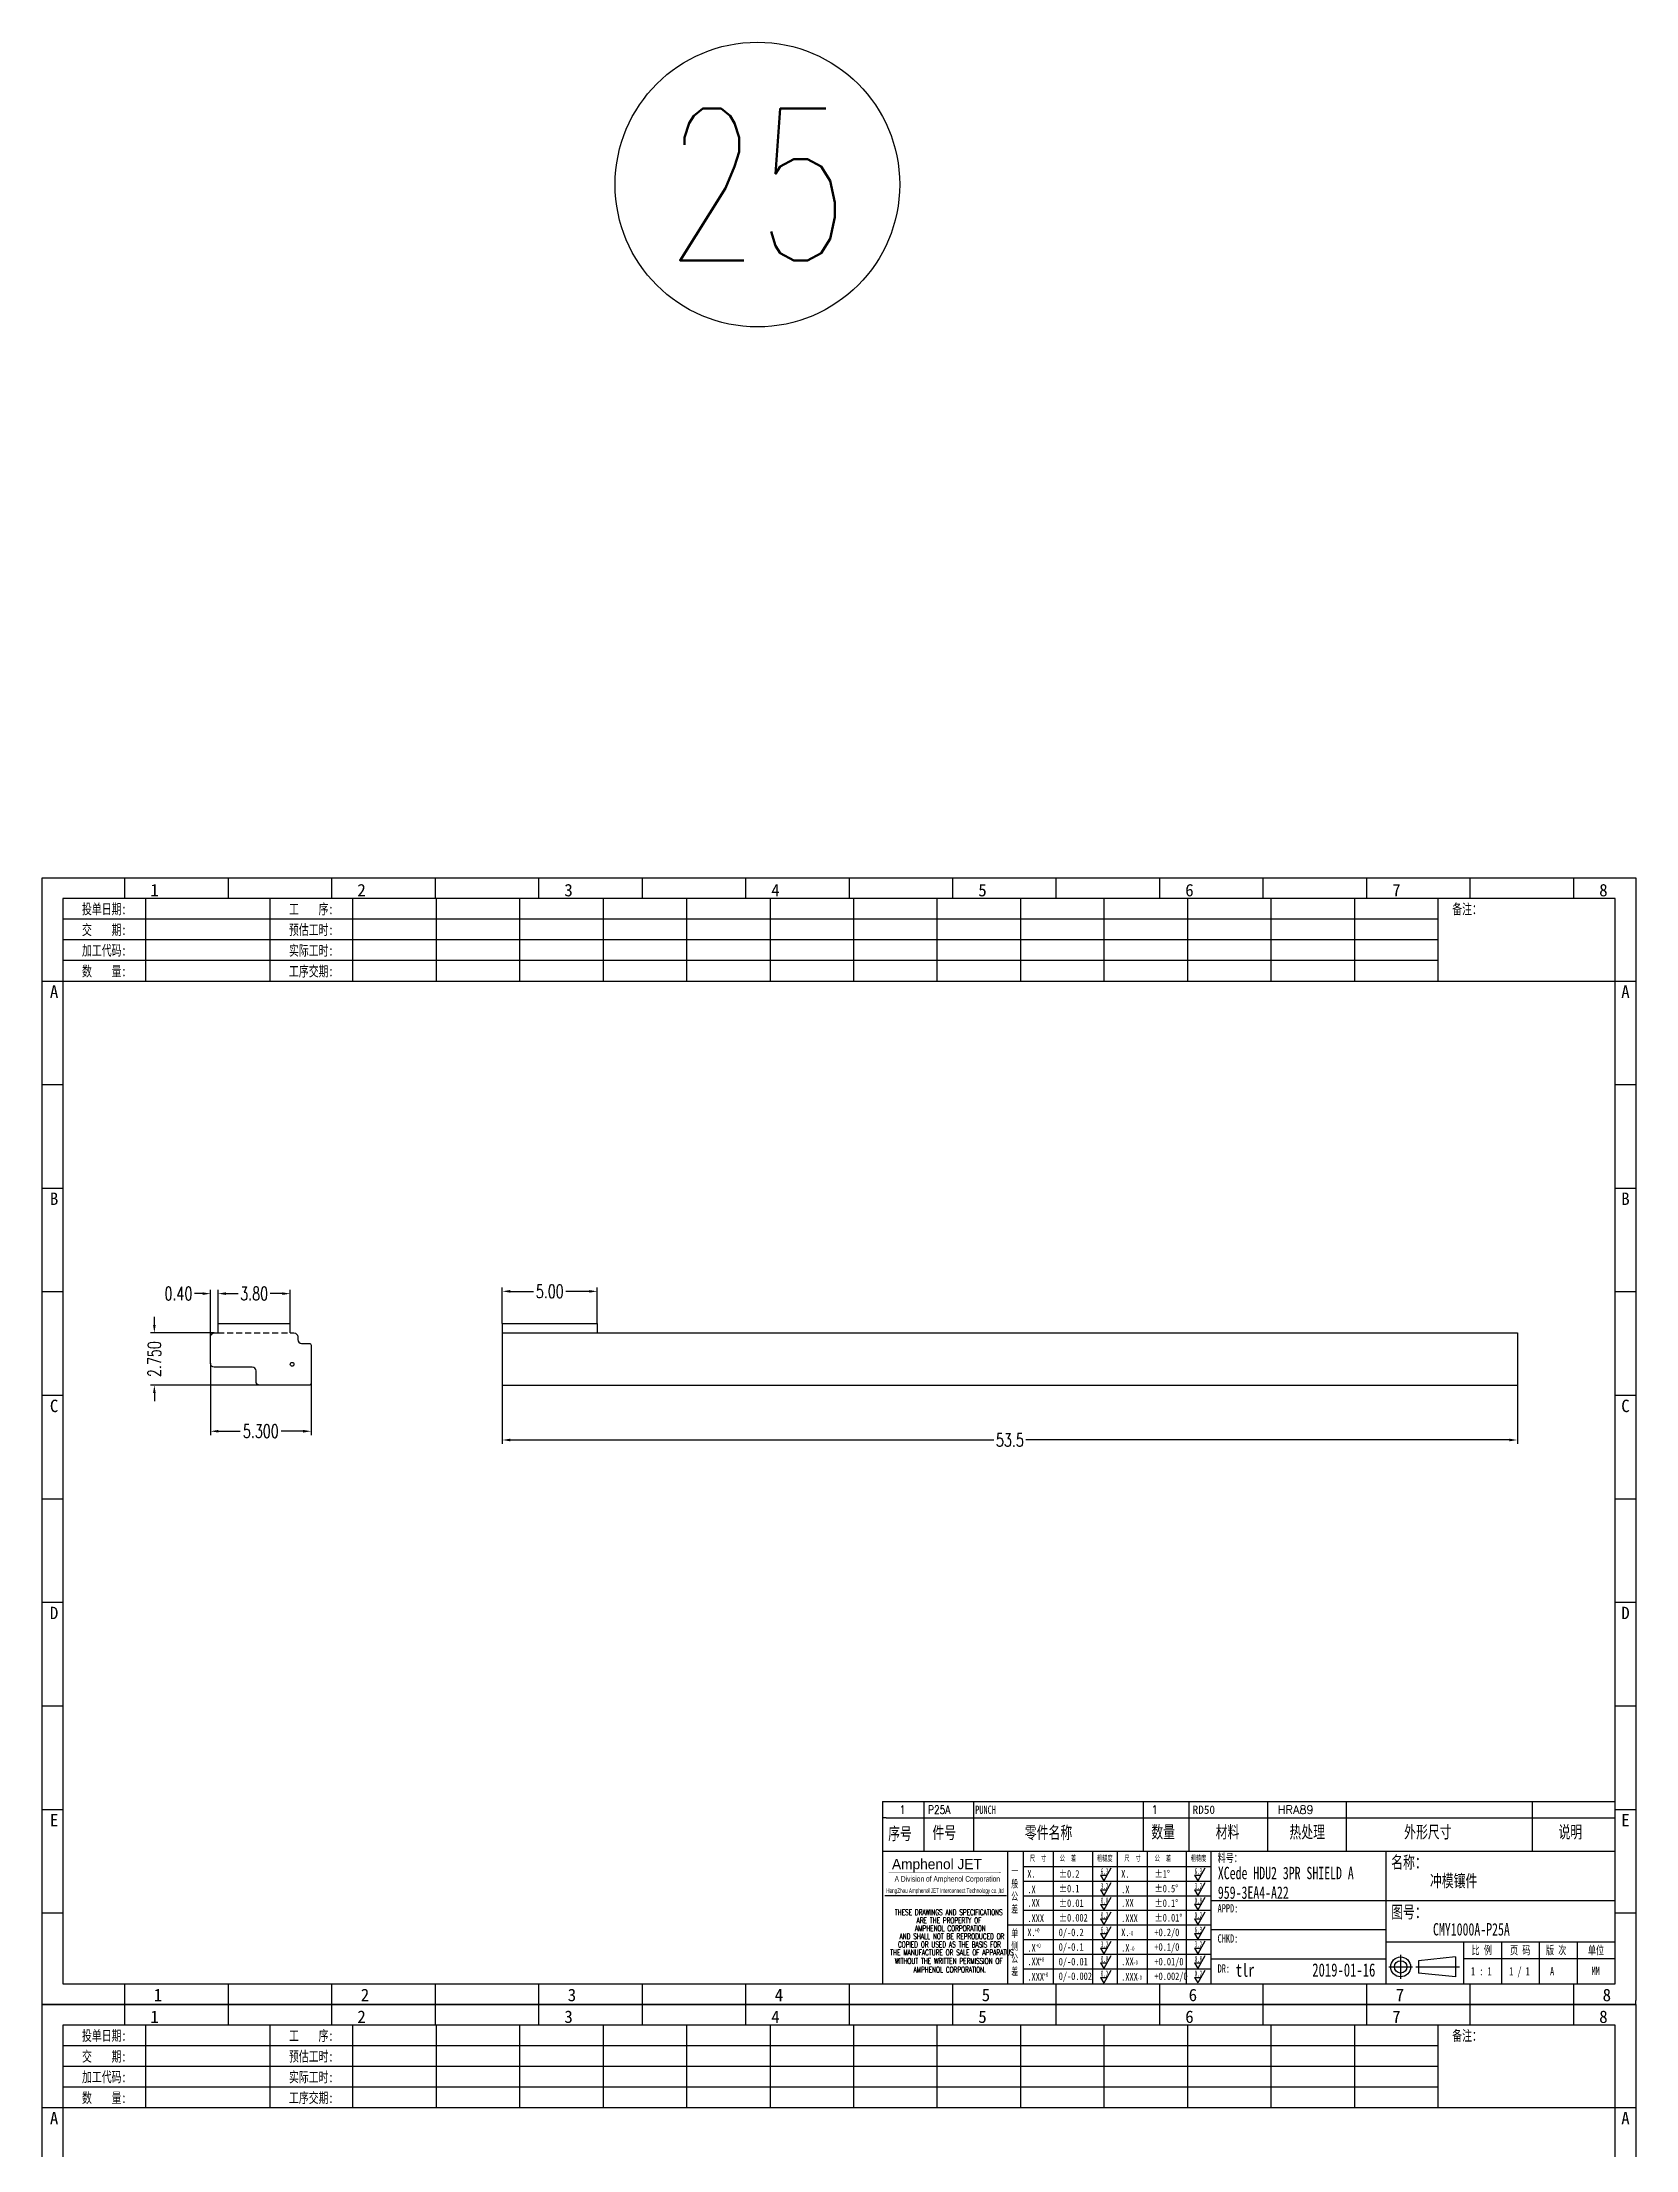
# Model space of a CAD drawing. Header units: millimetres. Extents: x -2852 to 5627, y -2271 to 1849.
# Drawn here: x -2222.9 to -2138.9, y 102.8 to 213.8 of the extents above; entities that cross this region are included whole.
import ezdxf
from ezdxf.enums import TextEntityAlignment as Align

# ---------------------------------------------------------------- set-up
doc = ezdxf.new("R2010")
doc.units = ezdxf.units.MM
doc.header["$PDSIZE"] = 3
doc.linetypes.add('DASHED2', pattern=[9.525, 6.35, -3.175])
for name, color, linetype in [('1', 7, 'Continuous'), ('11', 4, 'DASHED2'), ('41', 1, 'Continuous'), ('66', 1, 'Continuous'), ('PUNCH', 1, 'Continuous')]:
    doc.layers.add(name, color=color, linetype=linetype)
doc.styles.add('CH', font='仿宋_GB2312_0.ttf')
doc.styles.add('jet01', font='simplex.shx', dxfattribs={"width": 0.7, "bigfont": 'hztxt.shx'})
doc.styles.add('jet02', font='simplex.shx', dxfattribs={"width": 0.7})
doc.styles.add('SIMPLEX', font='SIMPLEX')
doc.styles.get("Standard").update_dxf_attribs({"font": '仿宋_GB2312_0.ttf', "width": 0.7})
doc.styles.add('TEXTSTYLE_1', font='TRIUMB.TTF')
doc.styles.add('TEXTSTYLE_2', font='TRIUM.TTF')
doc.styles.add('tk', font='', dxfattribs={"width": 0.7})
doc.styles.add('tk 2', font='仿宋_GB2312_0.ttf', dxfattribs={"width": 0.65})
doc.styles.add('tk 4', font='simplex.shx', dxfattribs={"width": 0.65, "bigfont": 'bigfont.shx'})
doc.styles.get('tk').set_extended_font_data('NSimSun')
doc.dimstyles.new('jet02', dxfattribs={"dimtxt": 3.5, "dimasz": 2.1, "dimexe": 1, "dimexo": 0, "dimgap": 0.5, "dimtad": 0, "dimtoh": 1, "dimdec": 3, "dimzin": 9, "dimdsep": 46, "dimtxsty": 'jet02', "dimcen": 0, "dimclrt": 256, "dimazin": 2, "dimtfac": 1, "dimtdec": 3, "dimtofl": 0, "dimtmove": 0, "dimatfit": 1, "dimfxl": 0, "dimarcsym": 0})

# ---------------------------------------------------------------- blocks, each defined once
blk = doc.blocks.new('A3-N')
at = {"layer": '1', "color": 1}
for p, q in [((0, 0), (0, 296.73)), ((0, 296.73), (420, 296.73)), ((21.82, 291.27), (21.82, 296.73)), ((49.09, 291.27), (49.09, 296.73)), ((76.36, 291.27), (76.36, 296.73)), ((103.64, 291.27), (103.64, 296.73)), ((103.64, 291.27), (103.64, 296.73)), ((103.64, 291.27), (103.64, 296.73)), ((130.91, 291.27), (130.91, 296.73)), ((158.18, 291.27), (158.18, 296.73)), ((185.45, 291.27), (185.45, 296.73)), ((212.73, 291.27), (212.73, 296.73)), ((240, 291.27), (240, 296.73)), ((267.27, 291.27), (267.27, 296.73)), ((294.55, 291.27), (294.55, 296.73)), ((321.82, 291.27), (321.82, 296.73)), ((349.09, 291.27), (349.09, 296.73)), ((376.36, 291.27), (376.36, 296.73)), ((403.64, 291.27), (403.64, 296.73)), ((420, 296.73), (420, 1)), ((5.45, 269.45), (0, 269.45)), ((420, 269.45), (414.55, 269.45)), ((5.45, 242.18), (0, 242.18)), ((420, 242.18), (414.55, 242.18)), ((5.45, 214.91), (0, 214.91)), ((420, 214.91), (414.55, 214.91)), ((5.45, 187.64), (0, 187.64)), ((420, 187.64), (414.55, 187.64)), ((5.45, 160.36), (0, 160.36)), ((420, 160.36), (414.55, 160.36)), ((5.45, 133.09), (0, 133.09)), ((420, 133.09), (414.55, 133.09)), ((5.45, 105.82), (0, 105.82)), ((420, 105.82), (414.55, 105.82)), ((5.45, 78.55), (0, 78.55)), ((420, 78.55), (414.55, 78.55)), ((5.45, 51.27), (0, 51.27)), ((420, 51.27), (414.55, 51.27)), ((222.45, 49.09), (221.45, 49.09)), ((221.45, 49.09), (221.45, 40.36)), ((222.45, 49.09), (414.55, 49.09)), ((232.36, 49.09), (232.36, 40.36)), ((245.45, 49.09), (245.45, 40.36)), ((290.18, 49.09), (290.18, 40.36)), ((302.18, 49.09), (302.18, 40.36)), ((322.91, 49.09), (322.91, 40.36)), ((343.64, 49.09), (343.64, 40.36)), ((392.73, 40.36), (392.73, 49.09)), ((258.55, 40.36), (258.55, 5.44)), ((266.45, 40.36), (266.45, 5.44)), ((276.78, 40.36), (276.78, 5.45)), ((291.18, 40.36), (291.18, 5.45)), ((301.51, 40.37), (301.51, 5.46)), ((308.01, 40.36), (308.01, 5.45)), ((354.09, 40.36), (354.09, 5.45)), ((308.01, 32.39), (258.55, 32.39)), ((308.01, 28.54), (258.55, 28.54)), ((5.45, 24), (0, 24)), ((308.01, 24.69), (258.55, 24.69)), ((414.55, 27.27), (308.01, 27.27)), ((420, 24), (414.55, 24)), ((308.01, 16.99), (258.55, 16.99)), ((354.09, 19.63), (308.01, 19.63)), ((308.01, 13.14), (258.55, 13.14)), ((308.01, 11.99), (354.09, 11.99)), ((414.55, 16.36), (354.09, 16.36)), ((372.51, 12.49), (362.69, 11.5)), ((362.69, 11.5), (362.69, 8.23)), ((372.51, 12.49), (372.51, 7.25)), ((374.55, 16.36), (374.55, 5.45)), ((414.55, 12), (374.55, 12)), ((384.55, 16.36), (384.55, 5.45)), ((394.55, 16.36), (394.55, 5.45)), ((404.55, 16.36), (404.55, 5.45)), ((308.01, 9.29), (258.55, 9.29)), ((372.51, 7.25), (362.69, 8.23)), ((1, 0), (0, 0)), ((420, 0), (1, 0)), ((21.82, 0), (21.82, 5.45)), ((49.09, 0), (49.09, 5.45)), ((76.36, 0), (76.36, 5.45)), ((103.64, 0), (103.64, 5.45)), ((130.91, 0), (130.91, 5.45)), ((158.18, 0), (158.18, 5.45)), ((185.45, 0), (185.45, 5.45)), ((212.73, 0), (212.73, 5.45)), ((240, 0), (240, 5.45)), ((267.27, 0), (267.27, 5.45)), ((294.55, 0), (294.55, 5.45)), ((321.82, 0), (321.82, 5.45)), ((349.09, 0), (349.09, 5.45)), ((376.36, 0), (376.36, 5.45)), ((403.64, 0), (403.64, 5.45)), ((420, 0), (420, 1))]:
    blk.add_line(p, q, dxfattribs=at)
at = {"layer": '1'}
for p, q in [((414.55, 278.18), (414.55, 284.73)), ((221.45, 40.36), (221.45, 5.45)), ((221.45, 40.36), (414.55, 40.36)), ((221.45, 40.36), (414.55, 40.36)), ((254.41, 40.36), (254.41, 5.45)), ((283.28, 40.36), (283.28, 5.45)), ((308.01, 36.24), (258.55, 36.24)), ((222.08, 28.67), (254.12, 28.67)), ((308.01, 20.84), (254.41, 20.84))]:
    blk.add_line(p, q, dxfattribs=at)
at = {"layer": '1', "color": 1, "ltscale": 0.05}
for p, q in [((278.93, 34.04), (279.79, 32.56)), ((278.93, 34.04), (280.65, 34.04)), ((281.68, 35.84), (279.79, 32.56)), ((303.66, 34.05), (304.52, 32.56)), ((303.66, 34.05), (305.38, 34.05)), ((306.41, 35.84), (304.52, 32.56)), ((278.93, 30.19), (279.79, 28.71)), ((278.93, 30.19), (280.65, 30.19)), ((281.68, 31.99), (279.79, 28.71)), ((281.68, 28.14), (279.79, 24.86)), ((303.66, 30.2), (305.38, 30.2)), ((303.66, 30.2), (304.52, 28.71)), ((306.41, 31.99), (304.52, 28.71)), ((306.41, 28.14), (304.52, 24.86)), ((278.93, 26.34), (279.79, 24.86)), ((278.93, 26.34), (280.65, 26.34)), ((278.93, 22.49), (280.65, 22.49)), ((278.93, 22.49), (279.79, 21.01)), ((281.68, 24.29), (279.79, 21.01)), ((303.66, 26.35), (304.52, 24.86)), ((303.66, 26.35), (305.38, 26.35)), ((303.66, 22.5), (305.38, 22.5)), ((303.66, 22.5), (304.52, 21.01)), ((306.41, 24.29), (304.52, 21.01)), ((278.93, 18.66), (279.79, 17.17)), ((278.93, 18.66), (280.65, 18.66)), ((281.68, 20.45), (279.79, 17.17)), ((303.66, 18.66), (304.52, 17.18)), ((303.66, 18.66), (305.38, 18.66)), ((306.41, 20.46), (304.52, 17.18)), ((278.93, 14.81), (280.65, 14.81)), ((278.93, 14.81), (279.79, 13.32)), ((281.68, 16.6), (279.79, 13.32)), ((281.68, 12.75), (279.79, 9.47)), ((303.66, 14.81), (305.38, 14.81)), ((303.66, 14.81), (304.52, 13.33)), ((306.41, 16.61), (304.52, 13.33)), ((306.41, 12.76), (304.52, 9.48)), ((278.93, 10.96), (279.79, 9.47)), ((278.93, 10.96), (280.65, 10.96)), ((278.93, 7.11), (279.79, 5.62)), ((278.93, 7.11), (280.65, 7.11)), ((281.68, 8.9), (279.79, 5.62)), ((303.66, 10.96), (304.52, 9.48)), ((303.66, 10.96), (305.38, 10.96)), ((303.66, 7.11), (305.38, 7.11)), ((303.66, 7.11), (304.52, 5.63)), ((306.41, 8.91), (304.52, 5.63))]:
    blk.add_line(p, q, dxfattribs=at)
at = {"layer": '1', "color": 1, "ltscale": 0.1}
for p, q in [((358.01, 13.02), (358.01, 6.71)), ((354.86, 9.87), (361.17, 9.87)), ((362.03, 9.87), (373.54, 9.87))]:
    blk.add_line(p, q, dxfattribs=at)
at = {"layer": '1'}
blk.add_lwpolyline([(221.45, 5.45), (414.55, 5.45), (414.55, 291.27), (5.45, 291.27), (5.45, 5.45), (414.55, 5.45)], dxfattribs=at)
at = {"layer": '1', "color": 7, "linetype": 'Continuous', "const_width": 0.123}
blk.add_lwpolyline([(223.11, 34.74), (252.6, 34.76)], dxfattribs=at)
at = {"layer": '1', "color": 1}
for radius in [2.62, 1.64]:
    blk.add_circle((358.01, 9.87), radius, dxfattribs=at)
at = {"layer": '41'}
for p, q in [((27.27, 291.27), (27.27, 269.45)), ((60, 291.27), (60, 269.45)), ((81.82, 291.27), (81.82, 269.45)), ((103.82, 291.27), (103.82, 269.45)), ((125.82, 291.27), (125.82, 269.45)), ((147.82, 291.27), (147.82, 269.45)), ((169.82, 291.27), (169.82, 269.45)), ((191.82, 291.27), (191.82, 269.45)), ((213.82, 291.27), (213.82, 269.45)), ((235.82, 291.27), (235.82, 269.45)), ((257.82, 291.27), (257.82, 269.45)), ((279.82, 291.27), (279.82, 269.45)), ((301.82, 291.27), (301.82, 269.45)), ((323.82, 291.27), (323.82, 269.45)), ((345.82, 291.27), (345.82, 269.45)), ((367.82, 291.27), (367.82, 269.45)), ((367.82, 285.82), (5.45, 285.82)), ((367.82, 280.36), (5.45, 280.36)), ((367.82, 274.91), (5.45, 274.91)), ((414.55, 269.45), (5.45, 269.45))]:
    blk.add_line(p, q, dxfattribs=at)
at = {"layer": '1', "color": 1}
for s, p in [('1', (29.64, 295.11)), ('2', (84.18, 295.11)), ('3', (138.73, 295.11)), ('4', (193.27, 295.11)), ('5', (247.82, 295.11)), ('6', (302.36, 295.11)), ('7', (356.91, 295.11)), ('8', (411.45, 295.11)), ('1', (30.53, 4.11)), ('2', (85.08, 4.11)), ('3', (139.62, 4.11)), ('4', (194.17, 4.11)), ('5', (248.72, 4.11)), ('6', (303.26, 4.11)), ('7', (357.81, 4.11)), ('8', (412.35, 4.11))]:
    blk.add_text(s, height=3.27, dxfattribs=at).set_placement(p, align=Align.TOP_CENTER)
at = {"layer": '1', "style": 'tk', "width": 0.7}
for s, p in [('投单日期:', (16.36, 288.55)), ('工    序:', (70.91, 288.55)), ('备注：', (375.51, 288.55)), ('交    期:', (16.36, 283.09)), ('预估工时:', (70.91, 283.09)), ('加工代码:', (16.36, 277.64)), ('实际工时:', (70.91, 277.64)), ('数    量:', (16.36, 272.18)), ('工序交期:', (70.91, 272.18))]:
    blk.add_text(s, height=2.727, dxfattribs=at).set_placement(p, align=Align.MIDDLE)
at = {"layer": '1', "color": 1}
for s, p in [('A', (2.04, 268.36)), ('B', (2.04, 213.82)), ('C', (2.04, 159.27)), ('D', (2.04, 104.73)), ('E', (2.04, 50.18))]:
    blk.add_text(s, height=3.27, dxfattribs=at).set_placement(p, align=Align.TOP_LEFT)
for s, p in [('A', (418.37, 268.36)), ('B', (418.37, 213.82)), ('C', (418.37, 159.27)), ('D', (418.37, 104.73)), ('E', (418.37, 50.18))]:
    blk.add_text(s, height=3.27, dxfattribs=at).set_placement(p, align=Align.TOP_RIGHT)
at = {"layer": '1', "color": 1, "style": 'tk 2', "width": 0.7}
for s, height, p in [('序号', 3.273, (222.96, 43.34)), ('件号', 3.273, (234.62, 43.61)), ('零件名称', 3.273, (258.97, 43.61)), ('数量', 3.273, (292.3, 43.78)), ('材料', 3.273, (309.27, 43.78)), ('热处理', 3.273, (328.71, 43.78)), ('外形尺寸', 3.273, (358.94, 43.78)), ('说明', 3.273, (399.61, 43.78)), ('料号：', 2.182, (309.77, 37.46)), ('名称：', 3.273, (355.52, 35.79)), ('图号：', 3.273, (355.52, 22.7)), ('比 例', 2.182, (376.69, 13.18)), ('页 码', 2.182, (386.85, 13.18)), ('版 次', 2.182, (396.31, 13.18)), ('单位', 2.182, (407.35, 13.18))]:
    blk.add_text(s, height=height, dxfattribs=at).set_placement(p)
at = {"layer": '1', "color": 7, "linetype": 'Continuous', "style": 'TEXTSTYLE_1'}
blk.add_text('Amphenol JET', height=2.7, dxfattribs=at).set_placement((223.96, 35.61))
at = {"layer": '1', "color": 7, "linetype": 'Continuous'}
for s, height, style, width, p in [('A Division of Amphenol Corporation', 1.5, 'TEXTSTYLE_2', 0.7, (224.64, 32.29)), ('HangZhou Amphenol JET Interconnect Technology co.,ltd ', 1.2, 'TEXTSTYLE_2', 0.6, (222.47, 29.36)), ('THESE DRAWINGS AND SPECIFICATIONS', 1.5, 'tk 4', 0.6, (224.73, 23.52)), ('ARE THE PROPERTY OF', 1.5, 'tk 4', 0.6, (230.45, 21.35)), ('AND SHALL NOT BE REPRODUCED OR', 1.5, 'tk 4', 0.6, (225.95, 17.17)), ('AMPHENOL CORPORATION', 1.5, 'tk 4', 0.6, (230.04, 19.27)), ('THE MANUFACTURE OR SALE OF APPARATUS', 1.5, 'tk 4', 0.6, (223.5, 12.92)), ('WITHOUT THE WRITTEN PERMISSION OF', 1.5, 'tk 4', 0.6, (224.73, 10.67)), ('COPIED OR USED AS THE BASIS FOR', 1.5, 'tk 4', 0.6, (225.54, 15.02)), ('AMPHENOL CORPORATION.', 1.5, 'tk 4', 0.6, (229.63, 8.4))]:
    blk.add_text(s, height=height, dxfattribs=dict(at, style=style, width=width)).set_placement(p)
at = {"layer": '1', "color": 1, "style": 'tk 2', "width": 0.7}
for s, p in [('X.', (259.64, 34.37)), ('%%P0.2', (267.9, 34.37)), ('X.', (284.37, 34.37)), ('%%P1%%D', (293.12, 34.37)), ('.X', (259.64, 30.28)), ('%%P0.1', (267.9, 30.52)), ('%%P0.01', (267.9, 26.67)), ('.X', (284.37, 30.28)), ('%%P0.5%%D', (293.12, 30.52)), ('%%P0.1%%D', (293.12, 26.67)), ('.XX', (259.64, 26.71)), ('.XXX', (259.64, 22.68)), ('%%P0.002', (267.9, 22.82)), ('.XX', (284.37, 26.71)), ('.XXX', (284.37, 22.68)), ('%%P0.01%%D', (293.12, 22.82)), ('X.', (259.64, 18.97)), ('0/-0.2', (267.9, 18.97)), ('X.', (284.37, 18.97)), ('+0.2/0', (293.12, 18.97)), ('.X', (259.64, 14.88)), ('.XX', (259.64, 11.31)), ('0/-0.1', (267.9, 15.12)), ('0/-0.01', (267.9, 11.27)), ('.X', (284.37, 14.88)), ('.XX', (284.37, 11.31)), ('+0.1/0', (293.12, 15.12)), ('+0.01/0', (293.12, 11.27)), ('.XXX', (259.64, 7.28)), ('0/-0.002', (267.9, 7.42)), ('.XXX', (284.37, 7.28)), ('+0.002/0', (293.12, 7.42))]:
    blk.add_text(s, height=2, dxfattribs=at).set_placement(p, align=Align.MIDDLE_LEFT)
at = {"layer": '1', "color": 1, "ltscale": 0.05, "style": 'tk 2', "width": 0.5}
for s, p in [('6.3', (279.01, 34.26)), ('6.3', (303.74, 34.27)), ('3.2', (279.01, 30.41)), ('0.8', (279.01, 26.56)), ('3.2', (303.74, 30.42)), ('0.8', (303.74, 26.57)), ('0.2', (279.01, 22.71)), ('0.2', (303.74, 22.72)), ('6.3', (279.01, 18.87)), ('6.3', (303.74, 18.88)), ('3.2', (279.01, 15.02)), ('0.8', (279.01, 11.17)), ('3.2', (303.74, 15.03)), ('0.8', (303.74, 11.18)), ('0.2', (279.01, 7.32)), ('0.2', (303.74, 7.33))]:
    blk.add_text(s, height=1.6, dxfattribs=at).set_placement(p)
at = {"layer": '1', "style": 'tk 2', "width": 0.7}
for s, p in [('APPD:', (309.77, 24.21)), ('CHKD:', (309.77, 16.27)), ('DR:', (309.77, 8.35))]:
    blk.add_text(s, height=2.182, dxfattribs=at).set_placement(p)
at = {"layer": '1', "color": 7, "style": 'tk 2', "width": 0.7}
blk.add_text('MM', height=2.182, dxfattribs=at).set_placement((408.31, 7.75))
at = {"layer": '1', "color": 1, "ltscale": 0.05, "char_height": 1.5, "width": 6.3627, "attachment_point": 1, "style": 'tk 2'}
for s, insert in [('尺  寸', (260.31, 39.25)), ('公  差', (268.17, 39.25)), ('粗糙度', (277.98, 39.25)), ('尺  寸', (285.2, 39.25)), ('公  差', (293.18, 39.25)), ('粗糙度', (302.71, 39.26))]:
    blk.add_mtext(s, dxfattribs=dict(at, insert=insert))
at = {"layer": '1', "ltscale": 0.05, "char_height": 2, "width": 2.5195, "attachment_point": 1, "style": 'tk 2'}
for s, insert in [('一般公差', (255.39, 36.11)), ('单侧公差', (255.39, 19.71))]:
    blk.add_mtext(s, dxfattribs=dict(at, insert=insert))
at = {"layer": '1', "color": 1, "ltscale": 0.05, "char_height": 1.2, "width": 5.1396, "attachment_point": 1, "line_spacing_factor": 0.8, "style": 'tk 2'}
for s, insert in [('+0', (261.58, 20.13)), ('-0', (286.31, 19.33)), ('+0', (261.88, 16.09)), ('+0', (262.79, 12.45)), ('-0', (286.61, 15.29)), ('-0', (287.51, 11.65)), ('+0', (263.87, 8.44)), ('-0', (288.59, 7.64))]:
    blk.add_mtext(s, dxfattribs=dict(at, insert=insert))
at = {"layer": '1', "style": 'tk 2', "width": 0.7}
for tag, p in [('PATR-NO1', (309.84, 32.96)), ('TITLE', (365.74, 30.9)), ('PATR-NO2', (309.84, 27.81)), ('DWG-NO:', (366.54, 18.14))]:
    blk.add_attdef(tag, p, '', height=3.27, dxfattribs=at)
at = {"layer": '1', "color": 1, "style": 'tk 2', "width": 0.7}
for tag, p in [('DRAW', (314.55, 7.27)), ('DATE', (334.72, 7.32))]:
    blk.add_attdef(tag, p, '', height=3.49, dxfattribs=at)
at = {"layer": '1', "style": 'tk 2', "width": 0.7}
for tag, p in [('SCALE', (376.55, 8.73)), ('SHEET', (386.6, 8.72)), ('REV', (397.38, 8.73))]:
    blk.add_attdef(tag, text='', height=2.18, dxfattribs=at).set_placement(p, align=Align.MIDDLE_LEFT)
blk = doc.blocks.new('FB3')
at = {"layer": '1', "color": 1}
for p, q in [((0, 4.36), (193.09, 4.36)), ((0, 4.36), (0, 0)), ((10.91, 4.36), (10.91, 0)), ((24, 4.36), (24, 0)), ((68.73, 4.36), (68.73, 0)), ((80.73, 4.36), (80.73, 0)), ((101.45, 4.36), (101.45, 0)), ((122.18, 4.36), (122.18, 0)), ((171.27, 0), (171.27, 4.36))]:
    blk.add_line(p, q, dxfattribs=at)
at = {"layer": '1'}
for tag, style, p in [('ITEM', 'SIMPLEX', (4.36, 2.18)), ('PARTNO', 'SIMPLEX', (12, 2.18)), ('QTY', 'SIMPLEX', (74.18, 2.18)), ('MATL', 'CH', (81.72, 2.18)), ('FINISH', 'SIMPLEX', (104.17, 2.18)), ('SPEC', 'SIMPLEX', (130.91, 2.18)), ('REMARK', 'SIMPLEX', (174.06, 2.18))]:
    blk.add_attdef(tag, text='', height=2.18, dxfattribs=dict(at, style=style)).set_placement(p, align=Align.MIDDLE_LEFT)
at = {"layer": '1', "style": 'tk', "width": 0.7}
blk.add_attdef('DIE', text='', height=2.18, dxfattribs=at).set_placement((24.43, 2.18), align=Align.MIDDLE_LEFT)
blk = doc.blocks.new('*D1186')
at = {"layer": '41', "ltscale": 0.05}
for p, q in [((-1301.73, -2306.17), (-1301.73, -2305.75)), ((-1298.57, -2306.59), (-1301.93, -2306.59)), ((-1296.17, -2309.34), (-1301.93, -2309.34)), ((-1301.73, -2309.76), (-1301.73, -2310.18))]:
    blk.add_line(p, q, dxfattribs=at)
for points in [[(-1301.8, -2306.17), (-1301.66, -2306.17), (-1301.73, -2306.59)], [(-1301.8, -2309.76), (-1301.66, -2309.76), (-1301.73, -2309.34)]]:
    blk.add_solid(points, dxfattribs=at)
at = {"layer": 'Defpoints', "color": 0, "ltscale": 0.05}
for p in [(-1298.57, -2306.59), (-1301.73, -2309.34), (-1296.17, -2309.34)]:
    blk.add_point(p, dxfattribs=at)
at = {"layer": '41', "ltscale": 0.05, "insert": (-1301.73, -2307.97), "char_height": 0.7, "attachment_point": 5, "rotation": 90, "style": 'jet02'}
blk.add_mtext('2.750', dxfattribs=at)
blk = doc.blocks.new('*D1187')
at = {"layer": '41', "ltscale": 0.05}
for p, q in [((-1298.77, -2308.19), (-1298.77, -2311.97)), ((-1293.47, -2309.24), (-1293.47, -2311.97)), ((-1298.35, -2311.77), (-1297.2, -2311.77)), ((-1293.89, -2311.77), (-1295.04, -2311.77))]:
    blk.add_line(p, q, dxfattribs=at)
for points in [[(-1298.35, -2311.7), (-1298.35, -2311.84), (-1298.77, -2311.77)], [(-1293.89, -2311.7), (-1293.89, -2311.84), (-1293.47, -2311.77)]]:
    blk.add_solid(points, dxfattribs=at)
at = {"layer": 'Defpoints', "color": 0, "ltscale": 0.05}
for p in [(-1298.77, -2308.19), (-1293.47, -2309.24), (-1293.47, -2311.77)]:
    blk.add_point(p, dxfattribs=at)
at = {"layer": '41', "ltscale": 0.05, "insert": (-1296.12, -2311.77), "char_height": 0.7, "attachment_point": 5, "style": 'jet02'}
blk.add_mtext('5.300', dxfattribs=at)
blk = doc.blocks.new('*D1188')
at = {"layer": '41', "ltscale": 0.05}
for p, q in [((-1298.37, -2306.09), (-1298.37, -2304.32)), ((-1297.95, -2304.52), (-1297.32, -2304.52)), ((-1294.99, -2304.52), (-1295.62, -2304.52)), ((-1294.57, -2306.09), (-1294.57, -2304.32))]:
    blk.add_line(p, q, dxfattribs=at)
for points in [[(-1297.95, -2304.45), (-1297.95, -2304.59), (-1298.37, -2304.52)], [(-1294.99, -2304.45), (-1294.99, -2304.59), (-1294.57, -2304.52)]]:
    blk.add_solid(points, dxfattribs=at)
at = {"layer": 'Defpoints', "color": 0, "ltscale": 0.05}
for p in [(-1298.37, -2304.52), (-1298.37, -2306.09), (-1294.57, -2306.09)]:
    blk.add_point(p, dxfattribs=at)
at = {"layer": '41', "ltscale": 0.05, "insert": (-1296.47, -2304.52), "char_height": 0.7, "attachment_point": 5, "style": 'jet02'}
blk.add_mtext('3.80', dxfattribs=at)
blk = doc.blocks.new('*D1189')
at = {"layer": '41', "ltscale": 0.05}
for p, q in [((-1299.19, -2304.52), (-1299.61, -2304.52)), ((-1298.77, -2306.79), (-1298.77, -2304.32)), ((-1298.37, -2306.09), (-1298.37, -2304.32)), ((-1297.95, -2304.52), (-1297.53, -2304.52))]:
    blk.add_line(p, q, dxfattribs=at)
for points in [[(-1299.19, -2304.45), (-1299.19, -2304.59), (-1298.77, -2304.52)], [(-1297.95, -2304.45), (-1297.95, -2304.59), (-1298.37, -2304.52)]]:
    blk.add_solid(points, dxfattribs=at)
at = {"layer": 'Defpoints', "color": 0, "ltscale": 0.05}
for p in [(-1298.77, -2304.52), (-1298.77, -2306.79), (-1298.37, -2306.09)]:
    blk.add_point(p, dxfattribs=at)
at = {"layer": '41', "ltscale": 0.05, "insert": (-1300.46, -2304.52), "char_height": 0.7, "attachment_point": 5, "style": 'jet02'}
blk.add_mtext('0.40', dxfattribs=at)
blk = doc.blocks.new('*D1190')
at = {"layer": '41', "ltscale": 0.05}
for p, q in [((-1283.39, -2306.09), (-1283.39, -2304.2)), ((-1282.97, -2304.4), (-1281.74, -2304.4)), ((-1278.81, -2304.4), (-1280.04, -2304.4)), ((-1278.39, -2306.09), (-1278.39, -2304.2))]:
    blk.add_line(p, q, dxfattribs=at)
for points in [[(-1282.97, -2304.33), (-1282.97, -2304.47), (-1283.39, -2304.4)], [(-1278.81, -2304.33), (-1278.81, -2304.47), (-1278.39, -2304.4)]]:
    blk.add_solid(points, dxfattribs=at)
at = {"layer": 'Defpoints', "color": 0, "ltscale": 0.05}
for p in [(-1278.39, -2304.4), (-1283.39, -2306.09), (-1278.39, -2306.09)]:
    blk.add_point(p, dxfattribs=at)
at = {"layer": '41', "ltscale": 0.05, "insert": (-1280.89, -2304.4), "char_height": 0.7, "attachment_point": 5, "style": 'jet02'}
blk.add_mtext('5.00', dxfattribs=at)
blk = doc.blocks.new('*D1191')
at = {"layer": '41', "ltscale": 0.05}
for p, q in [((-1283.39, -2309.34), (-1283.39, -2312.43)), ((-1229.89, -2309.34), (-1229.89, -2312.43)), ((-1282.97, -2312.23), (-1257.49, -2312.23)), ((-1230.31, -2312.23), (-1255.79, -2312.23))]:
    blk.add_line(p, q, dxfattribs=at)
for points in [[(-1282.97, -2312.16), (-1282.97, -2312.3), (-1283.39, -2312.23)], [(-1230.31, -2312.16), (-1230.31, -2312.3), (-1229.89, -2312.23)]]:
    blk.add_solid(points, dxfattribs=at)
at = {"layer": 'Defpoints', "color": 0, "ltscale": 0.05}
for p in [(-1283.39, -2309.34), (-1229.89, -2309.34), (-1229.89, -2312.23)]:
    blk.add_point(p, dxfattribs=at)
at = {"layer": '41', "ltscale": 0.05, "insert": (-1256.64, -2312.23), "char_height": 0.7, "attachment_point": 5, "style": 'jet02'}
blk.add_mtext('53.5', dxfattribs=at)

msp = doc.modelspace()

# ---------------------------------------------------------------- linework, layer by layer
at = {"layer": '1', "ltscale": 0.05}
for p, q in [((-2213.5785, 145.8358), (-2213.5785, 146.3358)), ((-2213.5785, 146.3358), (-2209.7785, 146.3358)), ((-2209.7785, 145.8358), (-2209.7785, 146.3358)), ((-2198.5976, 146.3358), (-2193.5976, 146.3358)), ((-2198.5976, 146.3358), (-2198.5976, 143.0858)), ((-2198.5976, 145.8358), (-2145.0976, 145.8358)), ((-2193.5976, 146.3358), (-2193.5976, 145.8358)), ((-2145.0976, 145.8358), (-2145.0976, 143.0858)), ((-2198.5976, 143.0858), (-2145.0976, 143.0858))]:
    msp.add_line(p, q, dxfattribs=at)
msp.add_lwpolyline([(-2209.7785, 145.8358), (-2209.5785, 145.8358, -0.41421356), (-2209.3785, 145.6358), (-2209.3785, 145.4858, 0.41421356), (-2209.1785, 145.2858), (-2208.7785, 145.2858, -0.41421356), (-2208.6785, 145.1858), (-2208.6785, 143.1858, -0.41421356), (-2208.7785, 143.0858), (-2211.3785, 143.0858, -0.41421356), (-2211.5785, 143.2858), (-2211.5785, 143.8358, 0.41421356), (-2211.7785, 144.0358), (-2213.7785, 144.0358, -0.41421356), (-2213.9785, 144.2358), (-2213.9785, 145.6358, -0.41421356), (-2213.7785, 145.8358), (-2213.5785, 145.8358)], format="xyb", dxfattribs=at)
at = {"layer": '11', "ltscale": 0.05}
msp.add_line((-2213.5785, 145.8358), (-2209.7785, 145.8358), dxfattribs=at)
at = {"layer": '66', "ltscale": 0.05}
msp.add_circle((-2185.1517, 206.3338), 7.5, dxfattribs=at)
at = {"layer": 'PUNCH', "ltscale": 0.05}
msp.add_circle((-2209.6785, 144.1858), 0.1, dxfattribs=at)

# ---------------------------------------------------------------- block references
at = {"layer": '1', "ltscale": 0.05, "xscale": 0.2000000000000455, "yscale": 0.2000000000000455, "zscale": 0.2000000000000455}
for p, values in [((-2222.8525, 110.4692), {'DWG-NO:': 'CMY1000A-P25A', 'TITLE': '冲模镶件', 'REV': 'A', 'SHEET': '1 / 1', 'DRAW': 'tlr', 'DATE': '2019-01-16', 'PATR-NO1': 'XCede HDU2 3PR SHIELD A', 'PATR-NO2': '959-3EA4-A22', 'SCALE': '1 : 1'}), ((-2222.8525, 51.1237), {'DWG-NO:': 'CMY1000A-P25B', 'TITLE': '冲模镶件', 'REV': 'A', 'SHEET': '1 / 1', 'DRAW': 'tlr', 'DATE': '2019-01-16', 'PATR-NO1': 'XCede HDU2 3PR SHIELD A', 'PATR-NO2': '959-3EA4-A22', 'SCALE': '1 : 1'})]:
    msp.add_blockref('A3-N', p, dxfattribs=at).add_auto_attribs(values)
at = {"layer": '1', "ltscale": 0.05}
ref = msp.add_blockref('FB3', (-2178.5616, 120.2874), dxfattribs=dict(at, xscale=0.2000000000000455, yscale=0.2000000000000455, zscale=0.2000000000000455))
ref.add_attrib('PARTNO', 'P25A', dxfattribs={"height": 0.43636, "style": 'SIMPLEX', "width": 0.8}).set_placement((-2176.1616, 120.7237), align=Align.MIDDLE_LEFT)
ref.add_attrib('ITEM', '1', dxfattribs={"height": 0.4364, "style": 'SIMPLEX'}).set_placement((-2177.6889, 120.7237), align=Align.MIDDLE_LEFT)
ref.add_attrib('DIE', 'PUNCH', dxfattribs={"height": 0.43636, "style": 'tk', "width": 0.7}).set_placement((-2173.6756, 120.7237), align=Align.MIDDLE_LEFT)
ref.add_attrib('QTY', '1', dxfattribs={"height": 0.4364, "style": 'SIMPLEX'}).set_placement((-2164.4017, 120.7237), align=Align.MIDDLE_LEFT)
ref.add_attrib('MATL', 'RD50', dxfattribs={"height": 0.43636, "style": 'CH'}).set_placement((-2162.2184, 120.7237), align=Align.MIDDLE_LEFT)
ref.add_attrib('FINISH', 'HRA89', dxfattribs={"height": 0.43636, "style": 'SIMPLEX'}).set_placement((-2157.727, 120.7237), align=Align.MIDDLE_LEFT)

# ---------------------------------------------------------------- texts
at = {"layer": '66', "ltscale": 0.05, "style": 'jet01', "width": 0.7}
msp.add_text('25', height=8, dxfattribs=at).set_placement((-2185.1517, 206.3338), align=Align.MIDDLE)

# ---------------------------------------------------------------- dimensions: what is measured, and where the dimension line sits
at = {"layer": '41', "ltscale": 0.05}
for base, p1, p2, override, picture, middle in [((-2213.9785, 147.91), (-2213.5785, 146.3358), (-2213.9785, 145.6358), {"dimscale": 0.2, "dimtoh": 0, "dimdec": 2, "dimzin": 1, "dimclrd": 256, "dimclre": 256, "dimazin": 0, "dimatfit": 3, "dimlwd": 65535, "dimlwe": 65535}, '*D1189', (-2215.6652, 147.91)), ((-2213.5785, 147.91), (-2209.7785, 146.3358), (-2213.5785, 146.3358), {"dimscale": 0.2, "dimtoh": 0, "dimdec": 2, "dimzin": 1, "dimclrd": 256, "dimclre": 256, "dimazin": 0, "dimatfit": 3, "dimlwd": 65535, "dimlwe": 65535}, '*D1188', (-2211.6785, 147.91)), ((-2193.5976, 148.0257), (-2198.5976, 146.3358), (-2193.5976, 146.3358), {"dimscale": 0.2, "dimtoh": 0, "dimdec": 2, "dimzin": 1, "dimclrd": 256, "dimclre": 256, "dimazin": 0, "dimatfit": 3, "dimlwd": 65535, "dimlwe": 65535}, '*D1190', (-2196.0976, 148.0257)), ((-2208.6785, 140.6577), (-2213.9785, 144.2358), (-2208.6785, 143.1858), {"dimscale": 0.2, "dimtoh": 0, "dimzin": 1, "dimclrd": 256, "dimclre": 256, "dimadec": 3, "dimazin": 0, "dimatfit": 3, "dimlwd": 65535, "dimlwe": 65535}, '*D1187', (-2211.3285, 140.6577)), ((-2145.0976, 140.1976), (-2198.5976, 143.0858), (-2145.0976, 143.0858), {"dimscale": 0.2, "dimtoh": 0, "dimdec": 1, "dimzin": 1, "dimclrd": 256, "dimclre": 256, "dimadec": 1, "dimazin": 0, "dimatfit": 3, "dimlwd": 65535, "dimlwe": 65535}, '*D1191', (-2171.8476, 140.1976))]:
    dim = msp.add_linear_dim(base=base, p1=p1, p2=p2, dimstyle='jet02', override=override, dxfattribs=at)
    dim.commit()
    dim.dimension.update_dxf_attribs({"geometry": picture, "text_midpoint": middle, "insert": (-915.2077, 2452.4298)})
dim = msp.add_linear_dim(base=(-2216.9402, 143.0858), p1=(-2213.7785, 145.8358), p2=(-2211.3785, 143.0858), angle=90, dimstyle='jet02', override={"dimscale": 0.2, "dimtoh": 0, "dimzin": 1, "dimclrd": 256, "dimclre": 256, "dimadec": 3, "dimazin": 0, "dimatfit": 3, "dimlwd": 65535, "dimlwe": 65535}, dxfattribs=at)
dim.commit()
dim.dimension.update_dxf_attribs({"geometry": '*D1186', "text_midpoint": (-2216.9402, 144.4608), "insert": (-915.2077, 2452.4298)})

doc.saveas('drawing.dxf')
